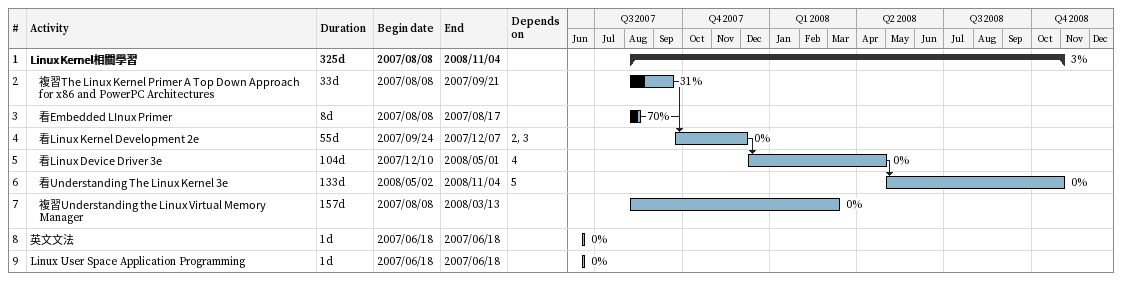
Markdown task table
| ID | Level | Task | Duration | Start | Finish | Predecessors | % complete |
|---|---|---|---|---|---|---|---|
| 1 | 1 | **Linux Kernel相關學習** | 325d | 2007-08-08 | 2008-11-04 |  | 3 |
| 2 | 2 | 複習The Linux Kernel Primer A Top Down Approach for x86 and PowerPC Architectures | 33d | 2007-08-08 | 2007-09-21 |  | 31 |
| 3 | 2 | 看Embedded LInux Primer | 8d | 2007-08-08 | 2007-08-17 |  | 70 |
| 4 | 2 | 看Linux Kernel Development 2e | 55d | 2007-09-24 | 2007-12-07 | 2, 3 | 0 |
| 5 | 2 | 看Linux Device Driver 3e | 104d | 2007-12-10 | 2008-05-01 | 4 | 0 |
| 6 | 2 | 看Understanding The Linux Kernel 3e | 133d | 2008-05-02 | 2008-11-04 | 5 | 0 |
| 7 | 2 | 複習Understanding the Linux Virtual Memory Manager | 157d | 2007-08-08 | 2008-03-13 |  | 0 |
| 8 | 1 | 英文文法 | 1d | 2007-06-18 | 2007-06-18 |  | 0 |
| 9 | 1 | Linux User Space Application Programming | 1d | 2007-06-18 | 2007-06-18 |  | 0 |
